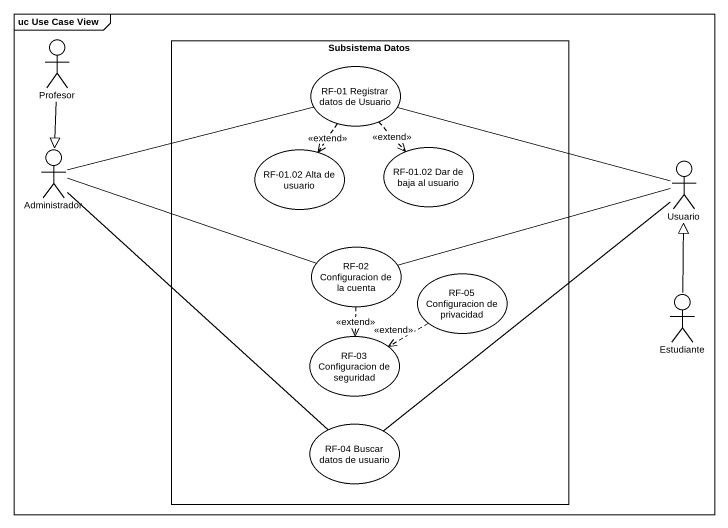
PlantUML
@startuml
mainframe uc Use Case View
actor Profesor
rectangle "Subsistema Datos" as Subsistema_Datos {
  usecase "RF-01 Registrar datos de Usuario" as RF_01_Registrar_datos_de
  usecase "RF-01.02 Alta de usuario" as RF_01_02_Alta_de_usuario
  usecase "RF-01.02 Dar de baja al usuario" as RF_01_02_Dar_de_baja_al
  usecase "RF-02 Configuracion de la cuenta" as RF_02_Configuracion_de_la
  usecase "RF-05 Configuracion de privacidad" as RF_05_Configuracion_de
  usecase "RF-03 Configuracion de seguridad" as RF_03_Configuracion_de
  usecase "RF-04 Buscar datos de usuario" as RF_04_Buscar_datos_de
}
actor Administrador
actor Usuario
actor Estudiante
Profesor --|> Administrador
RF_01_Registrar_datos_de ..> RF_01_02_Alta_de_usuario : <<extend>>
RF_01_Registrar_datos_de ..> RF_01_02_Dar_de_baja_al : <<extend>>
Administrador -right- RF_01_Registrar_datos_de
Administrador -right- RF_02_Configuracion_de_la
Administrador -- RF_04_Buscar_datos_de
Usuario -left- RF_01_Registrar_datos_de
Usuario -left- RF_02_Configuracion_de_la
Usuario -- RF_04_Buscar_datos_de
RF_02_Configuracion_de_la ..> RF_03_Configuracion_de : <<extend>>
RF_05_Configuracion_de .left.> RF_03_Configuracion_de : <<extend>>
Estudiante -up-|> Usuario
@enduml
